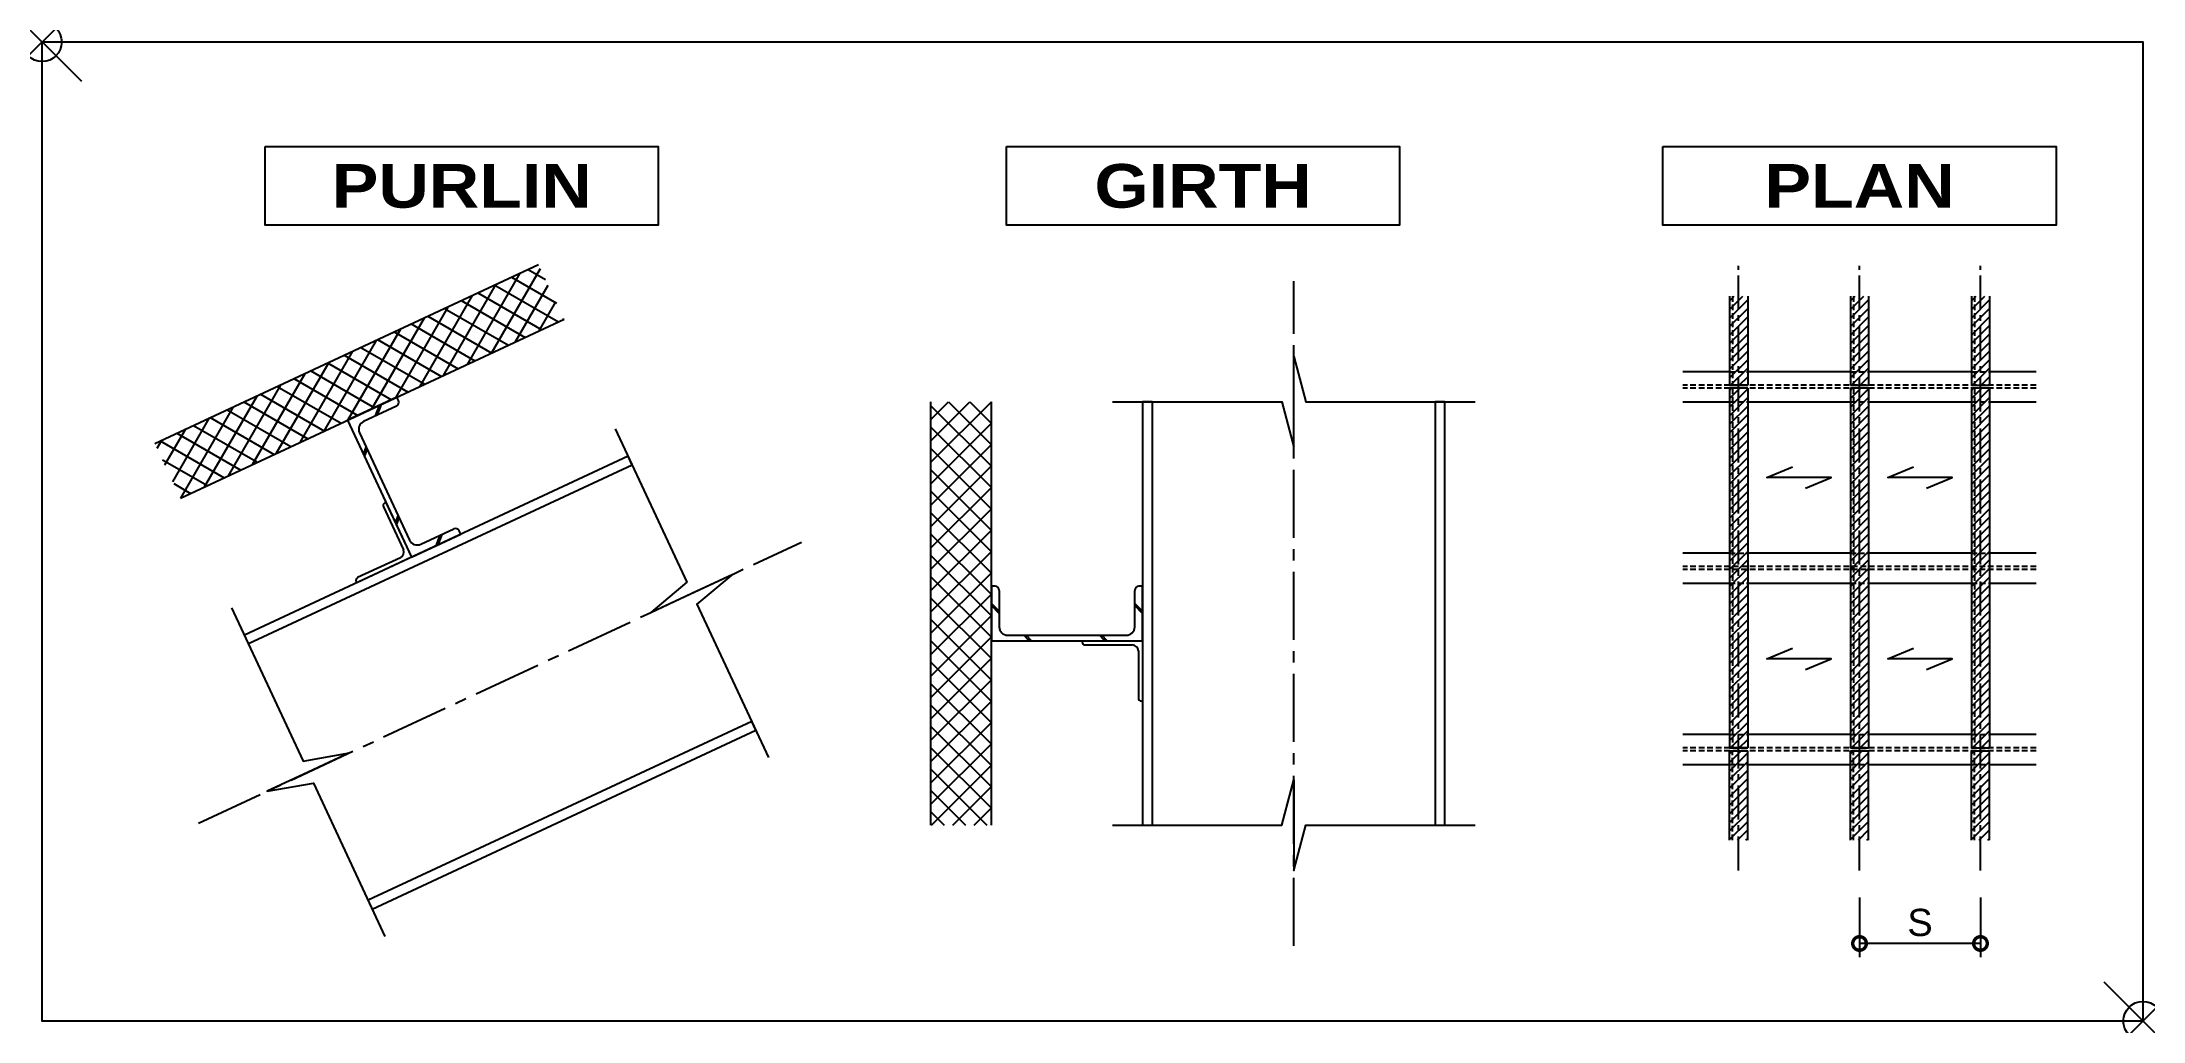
# Model space of a CAD drawing. Extents: x 88975 to 92450, y -190458 to -188838.
import ezdxf
from ezdxf.enums import TextEntityAlignment as Align

# ---------------------------------------------------------------- set-up
doc = ezdxf.new("R2010")
doc.units = 0
doc.header["$LTSCALE"] = 150
doc.header["$MEASUREMENT"] = 0
doc.header["$PDMODE"] = 35
doc.header["$PDSIZE"] = 65
for name, pattern in [('CENTER2', [1.125, 0.75, -0.125, 0.125, -0.125]), ('HIDDEN', [0.375, 0.25, -0.125]), ('HIDDEN2', [0.1875, 0.125, -0.0625])]:
    doc.linetypes.add(name, pattern=pattern)
doc.layers.get('0').update_dxf_attribs({"linetype": 'CONTINUOUS'})
doc.layers.get('DEFPOINTS').update_dxf_attribs({"color": 251, "linetype": 'CONTINUOUS'})
for name, color, linetype in [('Center', 1, 'CENTER2'), ('Dimension', 1, 'CONTINUOUS'), ('Hatch', 252, 'CONTINUOUS'), ('Hatch2', 251, 'CONTINUOUS'), ('Panel', 3, 'CONTINUOUS'), ('Steel', 2, 'CONTINUOUS'), ('Text', 3, 'HIDDEN')]:
    doc.layers.add(name, color=color, linetype=linetype)
doc.styles.add('DimText', font='arial.ttf')
doc.styles.add('Title', font='ariblk.ttf')
doc.dimstyles.new('Dim', dxfattribs={"dimscale": 45, "dimtxt": 1, "dimasz": 1, "dimexe": 0.5, "dimexo": 1, "dimgap": 0.25, "dimtad": 1, "dimtoh": 1, "dimdec": 0, "dimdsep": 46, "dimtxsty": 'DimText', "dimblk": 'DOTSMALL', "dimcen": 1, "dimclrd": 256, "dimclre": 256, "dimclrt": 7, "dimadec": 0, "dimazin": 0, "dimtfac": 1, "dimtdec": 0, "dimtix": 1, "dimtmove": 2, "dimatfit": 3, "dimldrblk": 'DOTSMALL', "dimfxl": 0, "dimtolj": 1, "dimtzin": 0, "dimarcsym": 0})
pattern_1 = [(45, (0, 0), (-7.0710678, 7.0710678), [])]
pattern_2 = [(45, (200, 0), (-7.0710678, 7.0710678), [])]
pattern_3 = [(45, (400, 0), (-7.0710678, 7.0710678), [])]

# ---------------------------------------------------------------- blocks, each defined once
blk = doc.blocks.new('*U3')
for p, q in [((0, -16), (-700, -16)), ((0, -484), (-700, -484))]:
    blk.add_line(p, q)
for points in [[(0, -16), (0, 0), (-700, 0)], [(-700, -500), (0, -500), (0, -484)]]:
    blk.add_lwpolyline(points)
blk = doc.blocks.new('*U4')
blk.add_lwpolyline([(-300, 0), (-20, 0), (0, -75), (0, 0), (0, 75), (20, 0), (300, 0)])
blk = doc.blocks.new('_DotSmall')
at = {"color": 0, "linetype": 'ByBlock', "const_width": 0.5}
blk.add_lwpolyline([(-0.0625, 0, 1), (0.0625, 0, 1)], format="xyb", close=True, dxfattribs=at)
blk = doc.blocks.new('*D5')
at = {"layer": 'DEFPOINTS', "color": 0, "ltscale": 0.5}
for p in [(91980.9, -190208.7), (92180.9, -190208.7), (91980.9, -190329.6)]:
    blk.add_point(p, dxfattribs=at)
at = {"layer": 'Dimension', "lineweight": -2, "ltscale": 0.5}
for p, q in [((91980.9, -190253.7), (91980.9, -190352.1)), ((92180.9, -190253.7), (92180.9, -190352.1)), ((92180.9, -190329.6), (91980.9, -190329.6))]:
    blk.add_line(p, q, dxfattribs=at)
at = {"layer": 'Dimension', "lineweight": -2, "ltscale": 0.5, "xscale": 45, "yscale": 45, "zscale": 45, "rotation": 180}
blk.add_blockref('_DotSmall', (91980.9, -190329.6), dxfattribs=at)
at = {"layer": 'Dimension', "lineweight": -2, "ltscale": 0.5, "xscale": 45, "yscale": 45, "zscale": 45}
blk.add_blockref('_DotSmall', (92180.9, -190329.6), dxfattribs=at)
at = {"layer": 'Dimension', "color": 7, "ltscale": 0.5, "insert": (92080.9, -190295.1), "char_height": 45, "attachment_point": 5, "style": 'DimText'}
blk.add_mtext('\\A1;S', dxfattribs=at)

msp = doc.modelspace()

# ---------------------------------------------------------------- hatches: boundary and pattern name
at = {"layer": 'Hatch'}
h = msp.add_hatch(dxfattribs=at)
h.set_pattern_fill('_USER', color=256, scale=25, angle=60, double=1, pattern_type=0)
h.set_pattern_definition([(60, (0, 0), (-21.650635, 12.5), []), (150, (0, 0), (-12.5, -21.650635), [])])
h.paths.add_polyline_path([(89796.5, -189206.5), (89162, -189502.3), (89204.3, -189593), (89838.7, -189297.1)])
h = msp.add_hatch(dxfattribs=at)
h.set_pattern_fill('_USER', color=256, scale=25, angle=45, double=1, pattern_type=0)
h.set_pattern_definition([(45, (0, 0), (-17.6776695, 17.6776695), []), (135, (0, 0), (-17.6776695, -17.6776695), [])])
h.paths.add_polyline_path([(90445.3, -189433.7), (90445.3, -190133.7), (90545.3, -190133.7), (90545.3, -189433.7)])
at = {"layer": 'Hatch2'}
h = msp.add_hatch(dxfattribs=at)
h.set_pattern_fill('_USER', color=256, scale=10, angle=45, pattern_type=0)
h.set_pattern_definition(pattern_1)
h.paths.add_polyline_path([(91765.9, -189258.7), (91795.9, -189258.7), (91795.9, -189406.2), (91765.9, -189406.2)])
h = msp.add_hatch(dxfattribs=at)
h.set_pattern_fill('_USER', color=256, scale=10, angle=45, pattern_type=0)
h.set_pattern_definition(pattern_2)
h.paths.add_polyline_path([(91965.9, -189258.7), (91995.9, -189258.7), (91995.9, -189406.2), (91965.9, -189406.2)])
h = msp.add_hatch(dxfattribs=at)
h.set_pattern_fill('_USER', color=256, scale=10, angle=45, pattern_type=0)
h.set_pattern_definition(pattern_3)
h.paths.add_polyline_path([(92165.9, -189258.7), (92195.9, -189258.7), (92195.9, -189406.2), (92165.9, -189406.2)])
h = msp.add_hatch(dxfattribs=at)
h.set_pattern_fill('_USER', color=256, scale=10, angle=45, pattern_type=0)
h.set_pattern_definition([(45, (0, -600), (-7.0710678, 7.0710678), [])])
h.paths.add_polyline_path([(91765.9, -189411.2), (91795.9, -189411.2), (91795.9, -190006.2), (91765.9, -190006.2)])
h = msp.add_hatch(dxfattribs=at)
h.set_pattern_fill('_USER', color=256, scale=10, angle=45, pattern_type=0)
h.set_pattern_definition([(45, (200, -600), (-7.0710678, 7.0710678), [])])
h.paths.add_polyline_path([(91965.9, -189411.2), (91995.9, -189411.2), (91995.9, -190006.2), (91965.9, -190006.2)])
h = msp.add_hatch(dxfattribs=at)
h.set_pattern_fill('_USER', color=256, scale=10, angle=45, pattern_type=0)
h.set_pattern_definition([(45, (400, -600), (-7.0710678, 7.0710678), [])])
h.paths.add_polyline_path([(92165.9, -189411.2), (92195.9, -189411.2), (92195.9, -190006.2), (92165.9, -190006.2)])
h = msp.add_hatch(dxfattribs=at)
h.set_pattern_fill('_USER', color=256, scale=10, angle=45, pattern_type=0)
h.set_pattern_definition(pattern_1)
h.paths.add_polyline_path([(91765.9, -190158.7), (91795.9, -190158.7), (91795.9, -190011.2), (91765.9, -190011.2)])
h = msp.add_hatch(dxfattribs=at)
h.set_pattern_fill('_USER', color=256, scale=10, angle=45, pattern_type=0)
h.set_pattern_definition(pattern_2)
h.paths.add_polyline_path([(91965.9, -190158.7), (91995.9, -190158.7), (91995.9, -190011.2), (91965.9, -190011.2)])
h = msp.add_hatch(dxfattribs=at)
h.set_pattern_fill('_USER', color=256, scale=10, angle=45, pattern_type=0)
h.set_pattern_definition(pattern_3)
h.paths.add_polyline_path([(92165.9, -190158.7), (92195.9, -190158.7), (92195.9, -190011.2), (92165.9, -190011.2)])

# ---------------------------------------------------------------- linework, layer by layer
at = {"linetype": 'HIDDEN2', "ltscale": 0.5}
for p, q in [((92272.9, -189406.2), (91688.9, -189406.2)), ((92272.9, -189411.2), (91688.9, -189411.2)), ((91765.9, -189383.7), (91795.9, -189383.7)), ((91965.9, -189383.7), (91995.9, -189383.7)), ((92165.9, -189383.7), (92195.9, -189383.7)), ((91765.9, -189433.7), (91795.9, -189433.7)), ((91965.9, -189433.7), (91995.9, -189433.7)), ((92165.9, -189433.7), (92195.9, -189433.7)), ((91765.9, -189683.7), (91795.9, -189683.7)), ((91965.9, -189683.7), (91995.9, -189683.7)), ((92165.9, -189683.7), (92195.9, -189683.7)), ((92272.9, -189706.2), (91688.9, -189706.2)), ((92272.9, -189711.2), (91688.9, -189711.2)), ((91765.9, -189733.7), (91795.9, -189733.7)), ((91965.9, -189733.7), (91995.9, -189733.7)), ((92165.9, -189733.7), (92195.9, -189733.7)), ((92272.9, -190006.2), (91688.9, -190006.2)), ((91765.9, -189983.7), (91795.9, -189983.7)), ((91965.9, -189983.7), (91995.9, -189983.7)), ((92165.9, -189983.7), (92195.9, -189983.7)), ((92272.9, -190011.2), (91688.9, -190011.2)), ((91765.9, -190033.7), (91795.9, -190033.7)), ((91965.9, -190033.7), (91995.9, -190033.7)), ((92165.9, -190033.7), (92195.9, -190033.7))]:
    msp.add_line(p, q, dxfattribs=at)
for p, q in [((89539.9, -189607.5), (89572.9, -189678.2)), ((89544.1, -189600), (89542.3, -189600.9)), ((89544.1, -189600), (89586.4, -189690.6)), ((89586.4, -189690.6), (89495.8, -189732.9)), ((89568, -189691.5), (89497.3, -189724.4)), ((89495.8, -189732.9), (89494.9, -189731.1)), ((90695.3, -189828.7), (90795.3, -189828.7)), ((90695.3, -189828.7), (90695.3, -189830.7)), ((90795.3, -189828.7), (90795.3, -189928.7)), ((90700.3, -189835.7), (90778.3, -189835.7)), ((90788.3, -189845.7), (90788.3, -189923.7)), ((90795.3, -189928.7), (90793.3, -189928.7))]:
    msp.add_line(p, q)
for points in [[(89344.4, -189011.3), (89994.5, -189011.3), (89994.5, -189141.4), (89344.4, -189141.4)], [(90570.2, -189011.3), (91220.3, -189011.3), (91220.3, -189141.4), (90570.2, -189141.4)], [(91655.8, -189011.3), (92305.9, -189011.3), (92305.9, -189141.4), (91655.8, -189141.4)]]:
    msp.add_lwpolyline(points, close=True)
at = {"ltscale": 0.5}
for points in [[(91765.9, -189383.7), (91688.9, -189383.7)], [(91965.9, -189383.7), (91795.9, -189383.7)], [(92165.9, -189383.7), (91995.9, -189383.7)], [(92272.9, -189383.7), (92195.9, -189383.7)], [(91688.9, -189433.7), (91765.9, -189433.7)], [(91795.9, -189433.7), (91965.9, -189433.7)], [(91995.9, -189433.7), (92165.9, -189433.7)], [(92195.9, -189433.7), (92272.9, -189433.7)], [(91765.9, -189683.7), (91688.9, -189683.7)], [(91965.9, -189683.7), (91795.9, -189683.7)], [(92165.9, -189683.7), (91995.9, -189683.7)], [(92272.9, -189683.7), (92195.9, -189683.7)], [(91688.9, -189733.7), (91765.9, -189733.7)], [(91795.9, -189733.7), (91965.9, -189733.7)], [(91995.9, -189733.7), (92165.9, -189733.7)], [(92195.9, -189733.7), (92272.9, -189733.7)], [(91765.9, -189983.7), (91688.9, -189983.7)], [(91965.9, -189983.7), (91795.9, -189983.7)], [(92165.9, -189983.7), (91995.9, -189983.7)], [(92272.9, -189983.7), (92195.9, -189983.7)], [(91688.9, -190033.7), (91765.9, -190033.7)], [(91795.9, -190033.7), (91965.9, -190033.7)], [(91995.9, -190033.7), (92165.9, -190033.7)], [(92195.9, -190033.7), (92272.9, -190033.7)]]:
    msp.add_lwpolyline(points, dxfattribs=at)
at = {"color": 2}
for points in [[(91891.6, -189576.4), (91934, -189558.7), (91827.7, -189558.7), (91870.1, -189541.1)], [(92091.6, -189576.4), (92134, -189558.7), (92027.7, -189558.7), (92070.1, -189541.1)], [(91891.6, -189876.4), (91934, -189858.7), (91827.7, -189858.7), (91870.1, -189841.1)], [(92091.6, -189876.4), (92134, -189858.7), (92027.7, -189858.7), (92070.1, -189841.1)]]:
    msp.add_lwpolyline(points, dxfattribs=at)
for centre, radius, start, end in [((89544.4, -189605.4), 5, 115, 205), ((89563.8, -189682.4), 10, 295, 25), ((89499.4, -189729), 5, 115, 205), ((90700.3, -189830.7), 5, 180, 270), ((90778.3, -189845.7), 10, 0, 90), ((90793.3, -189923.7), 5, 180, 270)]:
    msp.add_arc(centre, radius, start, end)
for p in [(88975.4, -188838.3), (92449.6, -190457.9)]:
    msp.add_point(p)
at = {"layer": 'Center'}
for p, q in [((91045.3, -190333.7), (91045.3, -189233.7)), ((89234.4, -190130.6), (90231.3, -189665.8))]:
    msp.add_line(p, q, dxfattribs=at)
at = {"layer": 'Center', "ltscale": 0.5}
for p, q in [((91780.9, -190208.7), (91780.9, -189208.7)), ((91980.9, -190208.7), (91980.9, -189208.7)), ((92180.9, -190208.7), (92180.9, -189208.7))]:
    msp.add_line(p, q, dxfattribs=at)
at = {"layer": 'DEFPOINTS'}
msp.add_lwpolyline([(88975.4, -188838.3), (92449.6, -188838.3), (92449.6, -190457.9), (88975.4, -190457.9)], close=True, dxfattribs=at)
at = {"layer": 'Panel'}
for p, q in [((89162, -189502.3), (89796.5, -189206.5)), ((89204.3, -189593), (89838.7, -189297.1)), ((90445.3, -190133.7), (90445.3, -189433.7)), ((90545.3, -190133.7), (90545.3, -189433.7))]:
    msp.add_line(p, q, dxfattribs=at)
at = {"layer": 'Steel', "ltscale": 0.5}
for p, q in [((91765.9, -189258.7), (91765.9, -189406.2)), ((91795.9, -189258.7), (91795.9, -189406.2)), ((91965.9, -189258.7), (91965.9, -189406.2)), ((91995.9, -189258.7), (91995.9, -189406.2)), ((92165.9, -189258.7), (92165.9, -189406.2)), ((92195.9, -189258.7), (92195.9, -189406.2)), ((91765.9, -189406.2), (91795.9, -189406.2)), ((91795.9, -189411.2), (91765.9, -189411.2)), ((91765.9, -189411.2), (91765.9, -190006.2)), ((91795.9, -189411.2), (91795.9, -190006.2)), ((91965.9, -189406.2), (91995.9, -189406.2)), ((91995.9, -189411.2), (91965.9, -189411.2)), ((91965.9, -189411.2), (91965.9, -190006.2)), ((91995.9, -189411.2), (91995.9, -190006.2)), ((92165.9, -189406.2), (92195.9, -189406.2)), ((92195.9, -189411.2), (92165.9, -189411.2)), ((92165.9, -189411.2), (92165.9, -190006.2)), ((92195.9, -189411.2), (92195.9, -190006.2)), ((91765.9, -190006.2), (91795.9, -190006.2)), ((91965.9, -190006.2), (91995.9, -190006.2)), ((92165.9, -190006.2), (92195.9, -190006.2)), ((91765.9, -190158.7), (91765.9, -190011.2)), ((91765.9, -190011.2), (91795.9, -190011.2)), ((91795.9, -190158.7), (91795.9, -190011.2)), ((91965.9, -190158.7), (91965.9, -190011.2)), ((91965.9, -190011.2), (91995.9, -190011.2)), ((91995.9, -190158.7), (91995.9, -190011.2)), ((92165.9, -190158.7), (92165.9, -190011.2)), ((92165.9, -190011.2), (92195.9, -190011.2)), ((92195.9, -190158.7), (92195.9, -190011.2))]:
    msp.add_line(p, q, dxfattribs=at)
at = {"layer": 'Steel', "linetype": 'HIDDEN2', "ltscale": 0.5}
for p, q in [((91770.9, -189258.7), (91770.9, -189406.2)), ((91970.9, -189258.7), (91970.9, -189406.2)), ((92170.9, -189258.7), (92170.9, -189406.2)), ((91770.9, -189411.2), (91770.9, -190006.2)), ((91970.9, -189411.2), (91970.9, -190006.2)), ((92170.9, -189411.2), (92170.9, -190006.2)), ((91770.9, -190158.7), (91770.9, -190011.2)), ((91970.9, -190158.7), (91970.9, -190011.2)), ((92170.9, -190158.7), (92170.9, -190011.2))]:
    msp.add_line(p, q, dxfattribs=at)
at = {"layer": 'Steel'}
for p, q in [((89562.3, -189426), (89480.7, -189464.1)), ((89561.5, -189440.8), (89507.1, -189466.1)), ((89564.8, -189431.5), (89562.3, -189426)), ((89480.7, -189464.1), (89586.4, -189690.6)), ((89500.3, -189484.7), (89583.1, -189662.4)), ((89586.4, -189690.6), (89668, -189652.6)), ((89601.7, -189669.1), (89656.1, -189643.8)), ((89668, -189652.6), (89665.4, -189647.2)), ((90551.3, -189738.7), (90545.3, -189738.7)), ((90545.3, -189738.7), (90545.3, -189828.7)), ((90558.3, -189745.7), (90558.3, -189805.7)), ((90782.3, -189805.7), (90782.3, -189745.7)), ((90795.3, -189738.7), (90789.3, -189738.7)), ((90795.3, -189828.7), (90795.3, -189738.7)), ((90545.3, -189828.7), (90795.3, -189828.7)), ((90572.3, -189819.7), (90768.3, -189819.7))]:
    msp.add_line(p, q, dxfattribs=at)
at = {"layer": 'Steel', "color": 1}
for p, q in [((89527, -189456.8), (89533.3, -189439.6)), ((89530.3, -189455.3), (89536.6, -189438)), ((89507.1, -189520.7), (89511.5, -189508.7)), ((89508.8, -189524.3), (89513.2, -189512.3)), ((89560, -189634), (89564.3, -189622)), ((89561.6, -189637.5), (89566, -189625.6)), ((89627.2, -189671.6), (89633.5, -189654.3)), ((89630.5, -189670.1), (89636.8, -189652.8)), ((90558.3, -189780), (90545.3, -189767)), ((90558.3, -189783.7), (90545.3, -189770.7)), ((90795.3, -189780), (90782.3, -189767)), ((90795.3, -189783.7), (90782.3, -189770.7)), ((90607.8, -189828.7), (90598.8, -189819.7)), ((90611.7, -189828.7), (90602.7, -189819.7)), ((90732.8, -189828.7), (90723.8, -189819.7)), ((90736.7, -189828.7), (90727.7, -189819.7))]:
    msp.add_line(p, q, dxfattribs=at)
at = {"layer": 'Steel'}
for centre, radius, start, end in [((89558.5, -189434.4), 7, 295, 25), ((89513, -189478.8), 14, 115, 205), ((89659.1, -189650.1), 7, 25, 115), ((89595.8, -189656.4), 14, 205, 295), ((90551.3, -189745.7), 7, 0, 90), ((90789.3, -189745.7), 7, 90, 180), ((90572.3, -189805.7), 14, 180, 270), ((90768.3, -189805.7), 14, 270, 0)]:
    msp.add_arc(centre, radius, start, end, dxfattribs=at)

# ---------------------------------------------------------------- block references
msp.add_blockref('*U4', (91045.3, -189433.7))
for name, p, rotation in [('*U4', (90050, -189750.3), 294.9999999999608), ('*U3', (90795.3, -189433.7), 89.99999999999528), ('*U3', (89944.4, -189523.7), 24.99999999999235)]:
    msp.add_blockref(name, p, dxfattribs=dict(rotation=rotation))
at = {"xscale": -1}
for p, rotation in [((89415.6, -190046.1), 115.0000000000225), ((91045.3, -190133.7), 180)]:
    msp.add_blockref('*U4', p, dxfattribs=dict(at, rotation=rotation))

# ---------------------------------------------------------------- texts
at = {"layer": 'Text', "style": 'Title'}
for s, p in [('PURLIN', (89669.5, -189076.3)), ('GIRTH', (90895.3, -189076.3)), ('PLAN', (91980.9, -189076.3))]:
    msp.add_text(s, height=72.25, dxfattribs=at).set_placement(p, align=Align.MIDDLE_CENTER)

# ---------------------------------------------------------------- dimensions: what is measured, and where the dimension line sits
at = {"layer": 'Dimension', "ltscale": 0.5}
dim = msp.add_linear_dim(base=(91980.9, -190329.6), p1=(92180.9, -190208.7), p2=(91980.9, -190208.7), text='S', dimstyle='Dim', dxfattribs=at)
dim.commit()
dim.dimension.update_dxf_attribs({"geometry": '*D5', "text_midpoint": (92080.9, -190295.1)})

doc.saveas('drawing.dxf')
